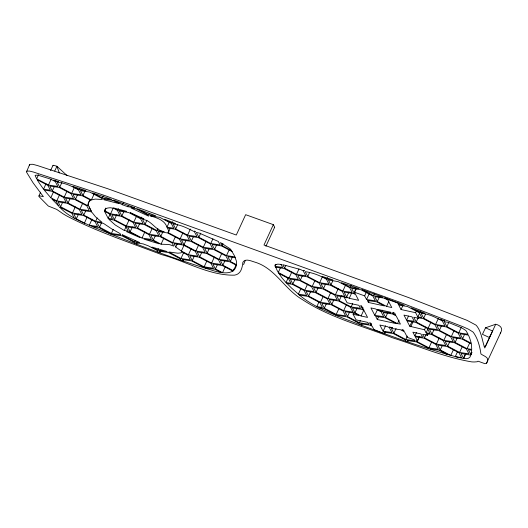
<?xml version="1.0" encoding="UTF-8"?>
<svg xmlns="http://www.w3.org/2000/svg" width="528" height="528" viewBox="0 0 528 528"><rect width="100%" height="100%" fill="white"/><g stroke="black" fill="none" stroke-linecap="round" stroke-linejoin="round"><path stroke-width="0.79" d="M231.68 250.668L222.05 245.612L220.447 242.537L229.819 248.596A9.735 2.501 24.7 0 1 230.663 249.374L234.3 255.479L236.273 260.713A120.47 30.974 24.7 0 1 236.603 263.881C235.363 276.738 219.503 272.851 211.121 269.96C171.29 257.994 132.449 242.913 93.944 227.245C81.827 221.839 68.647 217.133 59.532 206.989L71.867 213.305L74.158 218.11M470.976 354.592L471.662 350.203L468.349 349.701L470.976 354.592L471.913 352.559M274.276 227.561A3.868 0.997 24.7 0 0 274.567 226.987L273.346 224.657L245.652 214.685L236.287 235.039L107.738 188.727L37.297 165.495L32.71 164.294L29.898 164.366A5.795 1.492 24.7 0 0 29.601 164.578L26.466 172.042L33.066 182.813L43.369 196.673L39.217 195.776L38.9 196.139L39.277 196.858L48.319 206.045L56.714 209.398L62.918 213.695A56.186 14.447 24.7 0 0 66.931 216.071C97.099 231.818 129.67 242.405 161.37 254.555C185.255 260.878 209.345 275.722 234.505 275.161C240.92 274.355 242.365 267.597 242.86 262.304C245.494 257.869 251.658 261.347 255.354 262.277C275.405 268.501 284.836 289.535 302.478 299.647C329.855 317.645 362.281 325.816 392.462 337.762C418.697 346.111 444.451 357.265 471.682 361.878A56.186 14.447 24.7 0 0 474.507 361.964L477.121 361.772L478.051 361.185L484.895 363.68L486.394 363.488L500.729 332.534C503.54 328.192 499.719 325.07 495.7 324.245L485.555 327.789L482.434 334.316L489.456 337.55L492.578 331.03L485.555 327.789M29.548 164.677L29.654 165.449M245.15 260.766L243.573 264.673M486.684 363.073C490.215 357.205 484.216 356.486 480.929 353.945C479.886 346.493 477.781 338.514 473.326 332.336A5.795 1.492 24.7 0 0 472.619 331.762L468.415 329.162L463.241 326.845L400.732 302.584L155.318 213.754L104.623 195.512L78.824 186.912L33.429 172.049L29.588 171.079L26.783 171.151A5.795 1.492 24.7 0 0 26.479 171.362L26.426 171.461M300.841 288.684L298.373 294.142C311.903 306.029 328.924 312.49 345.371 319.143C382.595 333.26 420.05 347.14 458.528 357.456C462.376 358.063 469.557 360.888 470.824 355.153L460.898 353.45L463.736 358.453L465.92 353.701M66.977 175.494L56.932 166.267L53.486 165.251L53.011 165.799M457.611 351.476L455.242 356.671L461.498 357.595L458.971 352.75L447.077 346.507L437.719 345.094L440.246 349.939L450.773 355.469L453.585 349.364M36.65 178.834L35.112 175.507A4.957 1.274 24.7 0 1 35.336 175.289L37.264 175.124A6.455 1.657 24.7 0 1 38.194 175.243L50.384 179.025L55.301 181.612L57.829 186.457L48.47 185.044L36.65 178.834L38.524 174.761M38.887 195.987L40.649 192.152M50.589 170.557L52.985 165.343M43.527 189.169L39.184 182.952A391.822 100.749 24.7 0 1 37.211 179.764L47.85 185.361L50.384 190.199L43.527 189.169L46.028 183.744M54.74 171.019L56.932 166.267L59.288 172.96M48.47 185.044L51.282 178.939M52.312 190.898L49.784 186.054L59.143 187.46L71.036 193.71L73.564 198.554L64.205 197.149L52.312 190.898L54.186 186.826M50.8 197.762L44.24 190.087L51.691 191.209L63.584 197.459L66.112 202.297L56.753 200.891L50.8 197.762L53.605 191.657M59.763 187.15L57.235 182.305C64.898 182.82 71.94 186.173 78.487 189.961L81.015 194.806L71.656 193.4L59.763 187.15L61.948 182.398M56.753 200.891L59.565 194.786M64.205 197.149L66.7 191.717M60.595 206.745L58.067 201.901L67.426 203.306L79.319 209.557L81.847 214.401L72.488 212.989L60.595 206.745L62.469 202.673M71.656 193.4L74.468 187.288M68.046 202.996L65.518 198.152L74.877 199.558L86.77 205.808L89.298 210.652L79.939 209.246L68.046 202.996L69.92 198.924M79.108 189.651L85.972 190.681L72.897 186.391L79.108 189.651L79.728 188.291M75.497 199.247L72.97 194.41L82.328 195.815L90.71 200.218L88.928 201.623L88.295 203.227L88.631 205.682L87.391 205.498L75.497 199.247L77.682 194.495M72.488 212.989L75.299 206.884M82.949 195.499L80.414 190.661L89.78 192.067L101.666 198.317L102.3 199.518L95.291 199.089L91.397 199.94L82.949 195.499L85.133 190.753M79.939 209.246L82.751 203.135M84.302 223.047L76.329 218.843L78.514 214.091M87.391 205.498L89.885 200.066M83.78 215.094L81.253 210.25L90.611 211.662L91.991 212.388L95.542 216.836L101.99 222.295L95.674 221.344L83.78 215.094L85.655 211.022M91.397 199.94L94.202 193.835M87.087 217.001L84.46 223.113M92.103 219.146L89.291 225.251L97.581 226.499L95.053 221.654L83.16 215.404L73.801 213.998L76.329 218.843M102.293 198L111.652 199.412L92.585 192.905L102.293 198L103.224 195.967M95.674 221.344L97.231 217.952M104.643 210.731L105.237 209.075C109.058 206.639 113.989 207.781 117.401 210.415L119.935 215.259L110.576 213.847L104.643 210.731L105.89 208.019M104.656 211.378L109.949 214.163L112.484 219.001L108.167 218.354L104.663 211.537L105.283 210.019M99.515 227.192L96.98 222.354L103.369 223.311L111.527 228.776L120.113 233.6L120.767 234.848L111.408 233.442L99.515 227.192L101.699 222.446M108.167 218.354L110.042 214.282M110.576 213.847L113.381 207.742M118.021 210.104L126.74 211.411L114.121 208.052L118.021 210.104L118.648 208.745M114.418 219.701L111.883 214.856L121.249 216.262L133.135 222.512L135.67 227.357L126.304 225.951L114.418 219.701L116.602 214.949M134.501 207.715L113.566 200.072L122.417 204.752L123.354 202.712M111.408 233.442L113.276 229.37M121.869 215.952L119.335 211.108L128.693 212.52L140.587 218.764L143.121 223.608L133.756 222.202L121.869 215.952L124.054 211.2M122.417 204.752L127.75 206.699L128.377 205.339M126.304 225.951L129.116 219.839M124.318 230.518L128.218 231.106L125.684 226.261L113.797 220.011L108.808 219.259L115.315 225.04L124.318 230.518L126.192 226.446M133.756 222.202L136.567 216.097M130.152 231.799L127.618 226.954L136.976 228.367L148.87 234.61L151.404 239.455L142.039 238.049L130.152 231.799L132.337 227.047M130.291 212.718L141.207 218.453L141.834 217.094M137.597 228.05L135.069 223.212L144.428 224.618L156.321 230.868L158.849 235.706L149.49 234.3L137.597 228.05L139.781 223.304M134.587 241.798L139.781 242.576L122.252 234.696L122.701 235.547L134.587 241.798L135.214 240.438M148.658 214.705L155.628 215.754L137.412 208.798L148.658 214.705L149.285 213.352M145.048 224.301L142.52 219.463C151.523 219.985 155.173 230.459 164.122 231.634L156.941 230.551L145.048 224.301L146.923 220.235M137.227 242.788L136.6 244.147L135.901 242.801L143.161 243.896L148.394 245.857L157.153 250.457L158.017 252.107M142.039 238.049L144.85 231.937M149.49 234.3L152.302 228.195M156.941 230.551L157.879 228.518M153.331 240.148L150.803 235.31L160.162 236.716L172.055 242.966L173.692 246.094L170.333 244.886A6.917 1.775 24.7 0 0 168.28 244.477L161.047 244.207L153.331 240.148L155.206 236.082M160.783 236.405L158.255 231.561L167.614 232.967L179.507 239.217L182.035 244.061L172.676 242.649L160.783 236.405L162.657 232.333M166.954 227.192C164.663 219.76 155.991 217.661 149.972 215.714L159.872 217.404L171.224 223.37L173.752 228.215L166.954 227.192L169.448 221.76M157.773 250.147L167.132 251.539L151.952 247.084L157.773 250.147L158.4 248.787M161.047 244.207L163.858 238.095M171.844 223.06L175.732 223.641L164.624 219.265L171.844 223.06L172.465 221.701M168.234 232.657L167.97 232.148L168.762 231.515L168.709 230.769L167.416 228.07L175.065 229.218L186.958 235.468L189.486 240.313L180.127 238.907L168.234 232.657L170.108 228.584M160.888 250.78L159.951 252.813L159.086 251.156L168.445 252.562L180.338 258.812L181.144 260.344M175.685 228.908L173.151 224.07C180.767 224.677 187.697 228.353 194.41 231.726L196.937 236.564L187.579 235.158L175.685 228.908L177.56 224.836M172.676 242.649L175.487 236.544M175.778 247.084L173.989 243.659L183.348 245.065L195.241 251.315L197.769 256.159L188.41 254.753L181.368 251.051L175.778 247.084L177.335 243.692M180.127 238.907L182.932 232.795M187.579 235.158L190.384 229.053M183.968 244.754L181.434 239.91L190.799 241.322L202.693 247.566L205.22 252.41L195.862 251.005L183.968 244.754L185.843 240.682M181.368 251.051L184.173 244.939M180.959 258.496L190.318 259.908L187.79 255.064L181.784 251.909L180.919 252.892L177.85 253.202L168.92 251.968L180.959 258.496L183.77 252.391M191.42 241.006L188.885 236.168L198.251 237.574L210.137 243.824L212.672 248.662L203.313 247.256L191.42 241.006L193.604 236.26M183.678 259.651L183.058 261.01L182.272 259.505L191.631 260.911L203.524 267.161L203.874 267.841M188.41 254.753L191.215 248.642M198.871 237.263L196.337 232.419L199.3 233.099L218.308 241.454L220.123 244.919L210.758 243.507L198.871 237.263L200.739 233.191M195.862 251.005L198.667 244.9M192.251 260.601L189.724 255.757L199.082 257.169L210.976 263.413L213.503 268.257L204.145 266.851L192.251 260.601L194.126 256.529M203.313 247.256L206.118 241.151M199.703 256.852L197.168 252.014L206.534 253.42L218.42 259.67L220.955 264.508L211.596 263.102L199.703 256.852L201.577 252.78M210.758 243.507L212.942 238.762M207.154 253.11L204.62 248.266L213.985 249.671L225.872 255.922L228.406 260.759L219.041 259.354L207.154 253.11L209.339 248.358M204.145 266.851L206.639 261.419M234.953 256.879L226.492 255.611L214.606 249.361L216.79 244.609M211.596 263.102L214.401 256.997M222.05 245.612L222.988 243.58M219.041 259.354L221.852 253.249M225.344 266.574L222.532 272.686L215.437 268.95L217.622 264.205M226.492 255.611L229.304 249.5M236.234 264.62L233.409 270.739L222.889 265.208L225.073 260.456M236.531 264.713L230.333 261.459L232.518 256.707M233.858 269.082L232.921 271.121L222.268 265.518L212.903 264.112L215.437 268.95M273.346 224.657L263.987 245.018L408.989 297.719L467.155 320.384L475.741 324.977A5.795 1.492 24.7 0 1 476.447 325.545C481.615 331.815 482.17 340.93 484.777 347.992L495.7 324.245M265.914 246.266L274.606 227.363M276.005 264.264L275.068 266.303L282.645 267.439L281.035 264.363M280.454 267.736L278.269 272.481L289.014 278.131L298.379 279.536L295.845 274.699L283.952 268.448L275.438 267.168M284.572 268.138L282.764 264.673L300.696 269.584L303.296 270.95L305.824 275.794L296.465 274.382L284.572 268.138L285.826 265.419M288.235 277.801L286.051 282.553L291.449 287.978L298.373 294.142L306.662 295.383L304.128 290.545L292.235 284.295L286.942 283.496M289.014 278.131L291.826 272.026M296.465 274.382L298.967 268.957M292.855 283.978L290.327 279.14L299.686 280.546L311.579 286.796L314.114 291.634L304.748 290.228L292.855 283.978L294.73 279.913M300.307 280.236L297.779 275.392L307.138 276.797L319.031 283.048L321.559 287.892L312.2 286.486L300.307 280.236L302.181 276.164M307.758 276.487L305.23 271.643C312.715 272.738 319.981 275.431 326.482 279.299L329.01 284.143L319.651 282.737L307.758 276.487L309.632 272.415M304.748 290.228L307.56 284.123M312.2 286.486L315.011 280.375M308.59 296.083L306.062 291.238L315.421 292.644L327.314 298.894L329.842 303.739L320.483 302.326L308.59 296.083L310.464 292.01M319.651 282.737L322.463 276.626M316.041 292.334L313.513 287.489L322.872 288.895L334.765 295.145L337.293 299.99L327.934 298.584L316.041 292.334L317.915 288.262M327.103 278.989L332.785 279.847L322.166 276.395L327.103 278.989L327.723 277.629M323.492 288.585L320.965 283.747L330.323 285.153L342.217 291.403L344.744 296.241L335.386 294.835L323.492 288.585L325.367 284.513M318.991 301.891L316.807 306.643L322.397 307.481L319.862 302.643L307.969 296.393L299.581 295.132M320.483 302.326L323.294 296.221M330.944 284.836L328.416 279.998L338.158 281.609L349.668 287.654L352.196 292.492L342.837 291.086L330.944 284.836L332.818 280.771M327.934 298.584L330.746 292.472M324.324 308.18L321.796 303.336L331.155 304.742L343.048 310.992L345.576 315.836L336.217 314.431L324.324 308.18L326.198 304.108M335.386 294.835L338.191 288.73M331.775 304.432L329.248 299.587L338.606 301L350.5 307.243L353.027 312.088L343.669 310.682L331.775 304.432L333.65 300.359M342.837 291.086L345.642 284.981M339.227 300.683L336.699 295.845L346.058 297.251L347.18 297.838L344.183 297.191L347.107 302.782L358.901 305.316L360.479 308.339L351.12 306.933L339.227 300.683L341.411 295.937M336.217 314.431L339.029 308.319M350.288 287.338L359.139 288.671L341.438 282.691L350.288 287.338L351.219 285.305M346.678 296.941L344.144 292.096L353.509 293.502L355.681 294.644L358.651 300.333L349.252 298.294L346.678 296.941L348.863 292.189M343.669 310.682L346.163 305.25M349.252 298.294L351.747 292.862M354.4 292.195L364.643 295.885L366.538 299.521L375.382 300.848L372.847 296.003L360.961 289.753L351.595 288.347L354.13 293.192L355.219 293.766L354.4 292.195L355.958 288.803M354.13 293.192L355.997 289.12M351.12 306.933L352.678 303.541M353.747 312.932L353.12 314.292L356.03 319.849L367.838 322.417L368.762 324.185L359.403 322.78L347.51 316.529L349.384 312.457M354.961 312.787L352.427 307.943L361.792 309.349L363.964 310.49L367.574 317.401L361.093 316.008L354.961 312.787L357.146 308.035M364.643 295.885L366.201 292.492M366.538 299.521L369.039 294.089M362.413 309.038L360.664 305.699L361.555 305.89L363.502 309.613L362.413 309.038L363.033 307.679M361.093 316.008L363.898 309.896M368.372 302.445L367.33 300.445L376.688 301.858L384.496 305.956L368.372 302.445L369.31 300.412M359.403 322.78L360.34 320.747M362.003 289.667L373.468 295.693L374.405 293.654M362.142 323.968L361.515 325.327L360.71 323.789L370.075 325.195L372.247 326.337L373.916 329.538L382.833 333.102M377.309 301.541L374.781 296.703L384.14 298.109L387.882 300.076L391.789 307.547L386.575 306.412L377.309 301.541L379.493 296.795M374.821 315.361L370.933 307.93L375.599 308.939L381.13 311.85L383.665 316.694L374.821 315.361L377.322 309.936M370.696 324.885L369.607 322.799L370.498 322.991L371.785 325.453L370.696 324.885L371.316 323.525M377.296 319.513L375.613 316.292L384.971 317.704L396.297 323.651L377.296 319.513L378.543 316.8M381.751 311.54L391.116 312.946L390.746 312.239L377.672 309.395L381.751 311.54L382.378 310.18M386.575 306.412L388.76 301.66M385.592 317.387L383.064 312.55L392.423 313.955L396.165 315.916L400.429 324.08L397.485 323.638L385.592 317.387L387.783 312.642M383.104 331.208L379.876 325.03L387.466 326.674L389.413 327.697L391.948 332.541L383.104 331.208L385.605 325.783M393.043 313.639L392.515 312.629L394.693 313.104L395.703 315.038L393.043 313.639L393.67 312.286M385.697 331.756L384.76 333.788L383.896 332.138L393.254 333.544L405.148 339.794L405.847 341.141M398.317 304.293L397.637 302.993L388.153 299.581L384.76 297.799L404.296 305.191L398.317 304.293L398.937 302.94M401.056 309.54L398.772 305.177L407.326 306.458L419.219 312.708L421.747 317.552L417.853 316.965L415.615 312.695L401.056 309.54L402.93 305.468M397.485 323.638L399.049 320.245M393.881 333.234L391.347 328.396L400.706 329.802L404.448 331.762L407.385 337.379L414.665 340.006L415.133 340.89L405.768 339.484L393.881 333.234L396.066 328.482M406.6 320.14L403.96 315.097L411.972 316.846L414.295 321.295L406.6 320.14L408.467 316.067M415.615 312.695L416.552 310.655M409.807 326.278L407.055 321.017L415.609 322.304L427.502 328.555L430.03 333.399L426.136 332.812L424.538 329.762L409.807 326.278L411.992 321.532M410.751 326.779L412.936 322.027M405.768 339.484L407.332 336.092M419.839 312.398L424.723 313.13L411.114 307.811L419.839 312.398L420.46 311.038M417.853 316.965L419.72 312.893M416.229 321.994L413.741 317.236L418.539 318.285L418.308 317.843L423.06 318.556L434.953 324.806L437.481 329.65L428.122 328.244L416.229 321.994L418.103 317.922M408.382 340.435L407.761 341.788L407.081 340.494L416.44 341.9L428.333 348.15L428.63 348.711M414.883 335.986L412.883 332.165L420.895 333.914L422.578 337.141L414.883 335.986L416.44 332.594M423.68 318.245L421.153 313.408C428.868 313.724 435.765 317.467 442.405 321.064L444.932 325.901L435.574 324.496L423.68 318.245L425.555 314.173M419.39 336.963L417.516 341.029L415.338 336.864L423.892 338.151L435.785 344.401L438.313 349.246L428.954 347.833L417.061 341.59L419.245 336.838M424.538 329.762L425.786 327.05M428.122 328.244L430.927 322.133M426.136 332.812L428.003 328.739M428.399 333.313L427.462 335.353L426.591 333.689L431.343 334.402L443.236 340.652L445.764 345.497L436.405 344.091L424.512 337.841L426.076 334.448M435.574 324.496L438.379 318.391M431.963 334.092L429.436 329.248L438.794 330.66L450.688 336.904L453.215 341.748L443.857 340.342L431.963 334.092L433.838 330.02M428.954 347.833L431.765 341.728M439.415 330.343L436.88 325.505L446.246 326.911L458.132 333.161L460.667 337.999L451.308 336.593L439.415 330.343L441.289 326.271M436.405 344.091L439.21 337.979M446.866 326.601L444.332 321.757L448.206 322.337L461.182 327.624A6.455 1.657 24.7 0 1 462.389 328.271L465.419 330.218A4.957 1.274 24.7 0 1 466.033 330.746L468.059 334.244L458.753 332.845L446.866 326.601L448.734 322.529M443.857 340.342L446.662 334.237M440.246 349.939L442.121 345.866M451.308 336.593L454.113 330.488M447.698 346.19L445.163 341.352L454.529 342.758L466.415 349.008L468.95 353.846L459.591 352.44L447.698 346.19L449.572 342.118M458.753 332.845L461.254 327.419M455.149 342.448L452.615 337.603L461.98 339.009L471.445 343.985L471.728 349.397L467.042 348.691L455.149 342.448L457.017 338.375M462.601 338.699L460.066 333.854L468.442 335.115A391.822 100.749 24.7 0 1 469.656 338.026L471.299 343.273L462.601 338.699L464.468 334.627M459.591 352.44L462.396 346.335M467.042 348.691L469.537 343.266M463.432 358.288L465.307 354.222M470.884 354.545L471.821 352.506M485.681 345.761L490.393 335.518M500.729 332.534L500.267 333.095M484.189 346.487L485.707 345.959M127.75 206.699L134.389 207.669M141.207 218.453L143.906 218.863L130.442 212.771M92.209 226.499L98.894 227.509L111.032 234.227M235.323 257.743L227.806 256.615L230.333 261.459M373.468 295.693L382.833 297.099L362.116 289.707M318.965 307.778L323.704 308.491L335.597 314.741L335.881 315.282M448.114 354.71L439.626 350.249L430.267 348.843L430.511 349.318M281.695 264.475L277.761 264.125L275.108 264.911A9.735 2.501 24.7 0 0 274.883 265.307L277.424 271.016L281.272 276.923A120.47 30.974 24.7 0 0 284.869 281.266L286.051 282.553L290.928 283.285L288.394 278.441L278.85 273.425M353.12 314.292L359.033 315.566L354.341 313.097L344.982 311.692L347.51 316.529M427.462 335.353L422.664 334.303L424.512 337.841M417.516 341.029L416.599 340.699L417.061 341.59M232.254 251.612L221.43 245.923L212.071 244.517L214.606 249.361M236.438 265.307L229.713 261.769L220.354 260.363L222.889 265.208M220.836 272.428L214.817 269.267L205.451 267.861L205.742 268.402M439.626 350.249L446.53 354.262M359.568 324.595L358.783 323.09L346.889 316.846L337.531 315.434L337.88 316.114M134.647 243.408L133.967 242.108L122.08 235.858L112.715 234.452L113.012 235.013M88.968 206.547L91.41 211.444L88.968 206.547M58.667 206.045L51.929 198.997L56.133 201.208L58.667 206.045M195.235 231.442L194.588 231.178L195.235 231.442M58.436 181.678L55.922 181.302L53.658 180.114L58.436 181.678M112.959 200.416L103.6 199.01L104.009 199.789L118.985 203.584L112.959 200.416M136.145 208.771L131.096 208.012L148.625 216.143L148.038 215.021L136.145 208.771M129.532 232.109L126.529 231.66L140.032 237.626L129.532 232.109M152.711 240.464L144.032 239.158L159.172 243.857L152.711 240.464M304.267 270.692L303.653 270.501L304.267 270.692M444.8 321.017L443.025 320.747L439.824 319.07L444.8 321.017M392.39 327.736L389.532 327.122L392.39 327.736M403.616 330.172L401.933 329.809L403.986 330.884L403.616 330.172"/></g></svg>
